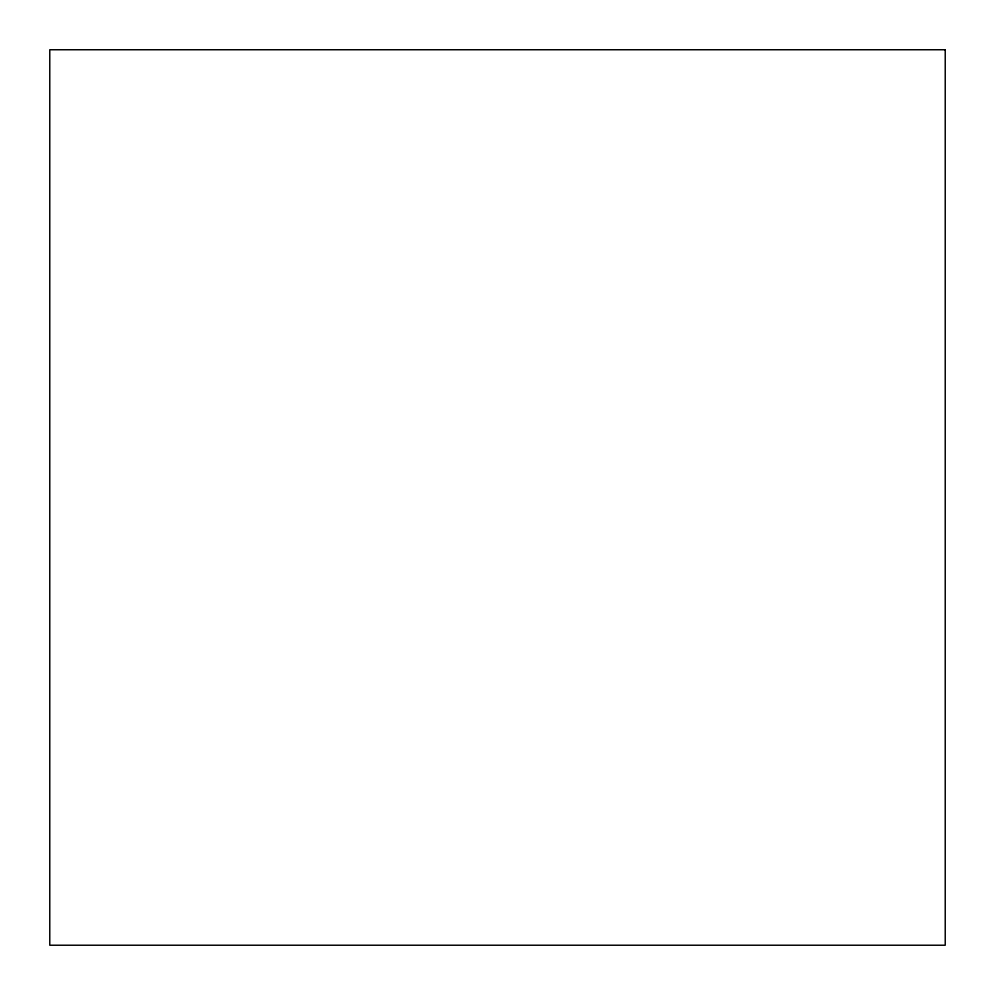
<?xml version="1.0" encoding="UTF-8"?>
<svg xmlns="http://www.w3.org/2000/svg" width="995" height="995" viewBox="0 0 995 995"><rect width="100%" height="100%" fill="white"/><g stroke="black" fill="none" stroke-linecap="round" stroke-linejoin="round"><path stroke-width="1.49" d="M945.225 49.75L49.775 49.75L49.775 945.225L945.225 945.225L945.225 49.75"/></g></svg>
